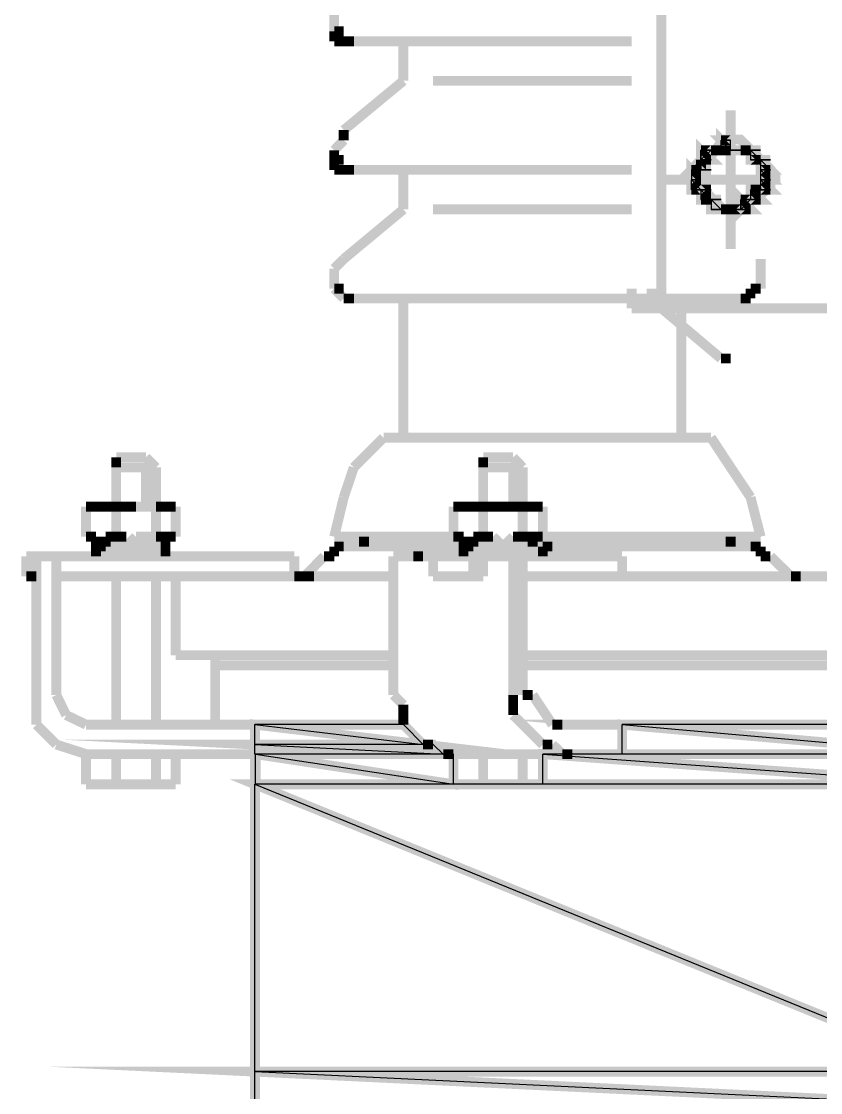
# Model space of a CAD drawing. Extents: x 219 to 1226, y 175 to 465.
# Drawn here: x 334.594 to 338.011, y 229.285 to 233.867 of the extents above; entities that cross this region are included whole.
import ezdxf

# ---------------------------------------------------------------- set-up
doc = ezdxf.new("R2010")
doc.units = 0
doc.header["$MEASUREMENT"] = 0
doc.layers.add('C00-00-00-BLACK', color=7, linetype='Continuous')
doc.layers.add('CC6-C8-CA', color=254, linetype='Continuous')

msp = doc.modelspace()

# ---------------------------------------------------------------- linework, layer by layer
at = {"layer": 'C00-00-00-BLACK', "const_width": 0.0423}
for points in [[(337.3301, 232.6396), (344.5401, 232.6396), (344.5401, 237.9776), (337.3301, 237.9776), (337.3301, 232.6396)], [(337.5851, 233.3586), (337.6261, 233.3156), (337.5851, 233.3156), (337.5851, 233.3586)], [(337.7961, 233.1896), (337.7961, 233.2336), (337.6671, 233.3616), (337.6261, 233.3616), (337.5941, 233.3616), (337.4991, 233.2336), (337.4991, 233.1896), (337.4991, 233.1576), (337.5941, 233.0626), (337.6261, 233.0626), (337.6671, 233.0626), (337.7961, 233.1576), (337.7961, 233.1896)], [(337.7961, 233.1896), (337.7961, 233.2336), (337.6671, 233.3616), (337.6261, 233.3616), (337.5941, 233.3616), (337.4991, 233.2336), (337.4991, 233.1896), (337.4991, 233.1576), (337.5941, 233.0626), (337.6261, 233.0626), (337.6671, 233.0626), (337.7961, 233.1576), (337.7961, 233.1896)], [(337.7961, 233.1896), (337.7961, 233.2336), (337.6671, 233.3616), (337.6261, 233.3616), (337.5941, 233.3616), (337.4991, 233.2336), (337.4991, 233.1896), (337.4991, 233.1576), (337.5941, 233.0626), (337.6261, 233.0626), (337.6671, 233.0626), (337.7961, 233.1576), (337.7961, 233.1896)], [(337.4991, 233.2746), (337.5421, 233.2746), (337.4991, 233.3156), (337.4991, 233.2746)], [(337.6261, 233.3586), (337.5851, 233.3586), (337.6261, 233.3156), (337.6261, 233.3586)], [(337.6261, 233.3586), (337.5851, 233.3586), (337.6261, 233.3586), (337.6261, 233.3586)], [(337.7111, 233.3156), (337.7111, 233.2746), (337.7541, 233.2746), (337.7111, 233.3156)], [(337.7111, 233.2746), (337.7541, 233.2746), (337.7111, 233.3156), (337.7111, 233.2746)], [(337.4991, 233.2746), (337.4991, 233.2316), (337.4581, 233.2316), (337.4991, 233.2746)], [(337.5421, 233.3156), (337.4991, 233.3156), (337.5421, 233.3156), (337.5421, 233.3156)], [(337.4991, 233.3156), (337.5421, 233.3156), (337.5851, 233.3156), (337.4991, 233.3156)], [(337.5421, 233.3156), (337.5851, 233.3156), (337.4991, 233.3156), (337.5421, 233.3156)], [(337.4991, 233.2746), (337.4991, 233.3156), (337.5421, 233.3156), (337.4991, 233.2746)], [(337.5851, 233.3156), (337.5421, 233.3156), (337.5851, 233.3156), (337.5851, 233.3156)], [(337.5421, 233.3156), (337.5421, 233.3156)], [(337.5421, 233.3156), (337.5851, 233.3156), (337.6261, 233.3156), (337.5421, 233.3156)], [(337.5421, 233.3156), (337.5851, 233.3156), (337.5851, 233.3156), (337.5421, 233.3156)], [(337.5421, 233.3156), (337.5851, 233.3156), (337.5851, 233.3156), (337.5421, 233.3156)], [(337.5421, 233.3156), (337.5851, 233.3156), (337.5851, 233.3156), (337.5421, 233.3156)], [(337.6261, 233.3156), (337.5851, 233.3156), (337.6261, 233.3156)], [(337.5851, 233.3156), (337.6261, 233.3156), (337.6691, 233.3156), (337.5851, 233.3156)], [(337.5851, 233.3156), (337.5851, 233.3156)], [(337.5851, 233.3156), (337.6261, 233.3156), (337.6691, 233.3156), (337.5851, 233.3156)], [(337.5851, 233.3156), (337.6261, 233.3156), (337.6261, 233.3156), (337.5851, 233.3156)], [(337.5851, 233.3156), (337.6261, 233.3156), (337.6261, 233.3156), (337.5851, 233.3156)], [(337.5851, 233.3156), (337.5851, 233.3156)], [(337.6261, 233.3156), (337.6691, 233.3156), (337.7111, 233.3156), (337.6261, 233.3156)], [(337.6691, 233.3156), (337.7111, 233.3156), (337.6261, 233.3156), (337.6691, 233.3156)], [(337.6261, 233.3156), (337.6691, 233.3156), (337.7111, 233.3156), (337.6261, 233.3156)], [(337.6691, 233.3156), (337.7111, 233.3156), (337.6261, 233.3156), (337.6691, 233.3156)], [(337.6691, 233.3156), (337.7111, 233.3156), (337.7111, 233.3156), (337.6691, 233.3156)], [(337.6691, 233.3156), (337.7111, 233.3156), (337.7111, 233.3156), (337.6691, 233.3156)], [(337.6691, 233.3156), (337.7111, 233.3156), (337.7541, 233.3156), (337.6691, 233.3156)], [(337.7111, 233.3156), (337.7541, 233.3156), (337.6691, 233.3156), (337.7111, 233.3156)], [(337.7111, 233.3156), (337.6691, 233.3156), (337.7111, 233.3156)], [(337.6691, 233.3156), (337.7111, 233.3156), (337.7541, 233.3156), (337.6691, 233.3156)], [(337.6691, 233.3156), (337.7111, 233.3156), (337.7541, 233.3156), (337.6691, 233.3156)], [(337.7111, 233.3156), (337.7541, 233.3156), (337.6691, 233.3156), (337.7111, 233.3156)], [(337.7541, 233.2746), (337.7541, 233.2316), (337.7961, 233.2316), (337.7541, 233.2746)], [(337.7541, 233.2316), (337.7961, 233.2316), (337.7541, 233.2746), (337.7541, 233.2316)], [(337.4581, 233.2316), (337.4581, 233.1896), (337.4991, 233.1896), (337.4581, 233.2316)], [(337.4581, 233.1896), (337.4991, 233.1896), (337.4581, 233.2316), (337.4581, 233.1896)], [(337.4991, 233.2316), (337.4581, 233.2316), (337.4991, 233.2316)], [(337.4581, 233.2316), (337.4991, 233.2316), (337.5421, 233.2316), (337.4581, 233.2316)], [(337.4581, 233.2316), (337.4581, 233.2316)], [(337.4581, 233.2316), (337.4991, 233.2316), (337.5421, 233.2316), (337.4581, 233.2316)], [(337.4581, 233.2316), (337.4991, 233.2316), (337.4991, 233.2316), (337.4581, 233.2316)], [(337.4581, 233.2316), (337.4991, 233.2316), (337.4991, 233.2316), (337.4581, 233.2316)], [(337.4991, 233.2746), (337.5421, 233.2746), (337.5421, 233.2746), (337.4991, 233.2746)], [(337.4991, 233.2746), (337.5421, 233.2746), (337.5421, 233.2746), (337.4991, 233.2746)], [(337.4991, 233.2746), (337.5421, 233.2746), (337.5421, 233.2746), (337.4991, 233.2746)], [(337.4991, 233.2746), (337.5421, 233.2746), (337.5421, 233.2746), (337.4991, 233.2746)], [(337.4991, 233.2746), (337.5421, 233.2746), (337.5421, 233.2746), (337.4991, 233.2746)], [(337.4991, 233.2746), (337.5421, 233.2746), (337.5421, 233.2746), (337.4991, 233.2746)], [(337.4991, 233.2316), (337.4991, 233.2746), (337.4991, 233.2316)], [(337.7111, 233.2746), (337.7541, 233.2746), (337.7541, 233.2746), (337.7111, 233.2746)], [(337.7111, 233.2746), (337.7541, 233.2746), (337.7541, 233.2746), (337.7111, 233.2746)], [(337.7111, 233.2746), (337.7541, 233.2746), (337.7541, 233.2746), (337.7111, 233.2746)], [(337.7111, 233.2746), (337.7541, 233.2746), (337.7541, 233.2746), (337.7111, 233.2746)], [(337.7111, 233.2746), (337.7541, 233.2746), (337.7961, 233.2746), (337.7111, 233.2746)], [(337.7541, 233.2746), (337.7961, 233.2746), (337.7111, 233.2746), (337.7541, 233.2746)], [(337.7541, 233.2316), (337.7541, 233.1896), (337.7961, 233.1896), (337.7541, 233.2316)], [(337.7541, 233.1896), (337.7961, 233.1896), (337.7541, 233.2316), (337.7541, 233.1896)], [(337.7541, 233.2316), (337.7961, 233.2316), (337.7961, 233.2316), (337.7541, 233.2316)], [(337.7541, 233.2316), (337.7961, 233.2316), (337.7961, 233.2316), (337.7541, 233.2316)], [(337.7541, 233.2316), (337.7961, 233.2316), (337.7961, 233.2316), (337.7541, 233.2316)], [(337.7541, 233.2316), (337.7961, 233.2316), (337.7961, 233.2316), (337.7541, 233.2316)], [(337.4581, 233.1896), (337.4991, 233.1466), (337.4581, 233.1466), (337.4581, 233.1896)], [(337.4581, 233.1896), (337.4991, 233.1896), (337.4991, 233.1896), (337.4581, 233.1896)], [(337.4581, 233.1896), (337.4991, 233.1896), (337.4991, 233.1896), (337.4581, 233.1896)], [(337.4991, 233.1466), (337.4581, 233.1896), (337.4991, 233.1466)], [(337.7541, 233.1896), (337.7541, 233.1466), (337.7961, 233.1466), (337.7541, 233.1896)], [(337.7541, 233.1466), (337.7961, 233.1466), (337.7541, 233.1896), (337.7541, 233.1466)], [(337.7541, 233.1896), (337.7961, 233.1896), (337.7961, 233.1896), (337.7541, 233.1896)], [(337.7541, 233.1896), (337.7961, 233.1896), (337.7961, 233.1896), (337.7541, 233.1896)], [(337.7541, 233.1896), (337.7961, 233.1896), (337.7961, 233.1896), (337.7541, 233.1896)], [(337.7541, 233.1896), (337.7961, 233.1896), (337.7961, 233.1896), (337.7541, 233.1896)], [(337.4991, 233.1466), (337.4581, 233.1466), (337.4991, 233.1466)], [(337.4581, 233.1466), (337.4991, 233.1466), (337.5421, 233.1466), (337.4581, 233.1466)], [(337.4581, 233.1466), (337.4991, 233.1466), (337.5421, 233.1466), (337.4581, 233.1466)], [(337.4991, 233.1466), (337.5421, 233.1466), (337.4581, 233.1466), (337.4991, 233.1466)], [(337.4991, 233.1466), (337.4991, 233.1046), (337.5421, 233.1046), (337.4991, 233.1466)], [(337.4991, 233.1046), (337.5421, 233.1046), (337.4991, 233.1466), (337.4991, 233.1046)], [(337.4991, 233.1466), (337.5421, 233.1466), (337.5421, 233.1466), (337.4991, 233.1466)], [(337.4991, 233.1466), (337.5421, 233.1466), (337.5421, 233.1466), (337.4991, 233.1466)], [(337.7111, 233.1466), (337.7111, 233.1046), (337.7541, 233.1046), (337.7111, 233.1466)], [(337.7111, 233.1046), (337.7541, 233.1046), (337.7111, 233.1466), (337.7111, 233.1046)], [(337.7541, 233.1466), (337.7111, 233.1466), (337.7541, 233.1466), (337.7541, 233.1466)], [(337.7111, 233.1466), (337.7541, 233.1466), (337.7541, 233.1466), (337.7111, 233.1466)], [(337.7111, 233.1466), (337.7541, 233.1466), (337.7541, 233.1466), (337.7111, 233.1466)], [(337.7111, 233.1466), (337.7541, 233.1466), (337.7541, 233.1466), (337.7111, 233.1466)], [(337.7541, 233.1466), (337.7961, 233.1466), (337.7961, 233.1466), (337.7541, 233.1466)], [(337.7541, 233.1466), (337.7961, 233.1466), (337.7961, 233.1466), (337.7541, 233.1466)], [(337.4991, 233.1046), (337.5421, 233.1046), (337.5421, 233.1046), (337.4991, 233.1046)], [(337.4991, 233.1046), (337.5421, 233.1046), (337.5421, 233.1046), (337.4991, 233.1046)], [(337.4991, 233.1046), (337.5421, 233.1046), (337.5851, 233.1046), (337.4991, 233.1046)], [(337.5421, 233.1046), (337.5851, 233.1046), (337.4991, 233.1046), (337.5421, 233.1046)], [(337.5421, 233.1046), (337.4991, 233.1046), (337.5421, 233.1046)], [(337.4991, 233.1046), (337.5421, 233.1046), (337.5851, 233.1046), (337.4991, 233.1046)], [(337.4991, 233.1046), (337.5421, 233.1046), (337.5851, 233.1046), (337.4991, 233.1046)], [(337.5421, 233.1046), (337.5851, 233.1046), (337.4991, 233.1046), (337.5421, 233.1046)], [(337.5421, 233.1046), (337.5421, 233.0626), (337.5851, 233.0626), (337.5421, 233.1046)], [(337.5421, 233.0626), (337.5851, 233.0626), (337.5421, 233.1046), (337.5421, 233.0626)], [(337.6691, 233.0626), (337.7111, 233.0626), (337.6691, 233.1046), (337.6691, 233.0626)], [(337.7111, 233.1046), (337.6691, 233.1046), (337.7111, 233.1046), (337.7111, 233.1046)], [(337.6691, 233.1046), (337.7111, 233.1046), (337.7541, 233.1046), (337.6691, 233.1046)], [(337.7111, 233.1046), (337.7541, 233.1046), (337.6691, 233.1046), (337.7111, 233.1046)], [(337.6691, 233.0626), (337.6691, 233.1046), (337.7111, 233.1046), (337.6691, 233.0626)], [(337.7111, 233.1046), (337.7541, 233.1046), (337.7541, 233.1046), (337.7111, 233.1046)], [(337.7111, 233.1046), (337.7541, 233.1046), (337.7541, 233.1046), (337.7111, 233.1046)], [(337.7111, 233.1046), (337.7541, 233.1046), (337.7541, 233.1046), (337.7111, 233.1046)], [(337.5421, 233.0626), (337.5851, 233.0626), (337.6261, 233.0626), (337.5421, 233.0626)], [(337.5851, 233.0626), (337.6261, 233.0626), (337.5421, 233.0626), (337.5851, 233.0626)], [(337.5421, 233.0626), (337.5851, 233.0626), (337.6261, 233.0626), (337.5421, 233.0626)], [(337.5851, 233.0626), (337.6261, 233.0626), (337.5421, 233.0626), (337.5851, 233.0626)], [(337.5851, 233.0626), (337.6261, 233.0626), (337.6261, 233.0626), (337.5851, 233.0626)], [(337.5851, 233.0626), (337.6261, 233.0626), (337.6261, 233.0626), (337.5851, 233.0626)], [(337.5851, 233.0626), (337.6261, 233.0626), (337.6691, 233.0626), (337.5851, 233.0626)], [(337.6261, 233.0626), (337.6691, 233.0626), (337.5851, 233.0626), (337.6261, 233.0626)], [(337.6261, 233.0626), (337.5851, 233.0626), (337.6261, 233.0626)], [(337.5851, 233.0626), (337.6261, 233.0626), (337.6691, 233.0626), (337.5851, 233.0626)], [(337.6261, 233.0626), (337.6691, 233.0626), (337.5851, 233.0626), (337.6261, 233.0626)], [(337.6261, 233.0626), (337.5851, 233.0626), (337.6261, 233.0626)], [(337.5851, 233.0626), (337.6261, 233.0626), (337.6691, 233.0626), (337.5851, 233.0626)], [(337.6691, 233.0626), (337.6261, 233.0626), (337.6691, 233.0626), (337.6691, 233.0626)], [(337.6261, 233.0626), (337.6691, 233.0626), (337.7111, 233.0626), (337.6261, 233.0626)], [(337.6691, 233.0626), (337.7111, 233.0626), (337.6261, 233.0626), (337.6691, 233.0626)], [(337.6261, 233.0626), (337.6261, 233.0626)], [(337.6261, 233.0626), (337.6691, 233.0626), (337.7111, 233.0626), (337.6261, 233.0626)], [(337.6691, 233.0626), (337.7111, 233.0626), (337.7111, 233.0626), (337.6691, 233.0626)], [(337.6691, 233.0626), (337.7111, 233.0626), (337.7111, 233.0626), (337.6691, 233.0626)], [(337.6691, 233.0626), (337.6691, 233.0626)]]:
    msp.add_lwpolyline(points, close=True, dxfattribs=at)
for points in [[(335.9311, 233.8246), (335.9311, 233.9086)], [(335.9311, 233.7816), (335.9311, 233.8246)], [(335.9311, 233.8246), (335.9721, 233.8246)], [(335.9721, 233.7816), (335.9311, 233.7816)], [(336.0151, 233.7816), (335.9721, 233.7816)], [(337.2031, 233.7816), (336.0151, 233.7816)], [(336.2271, 233.6126), (336.2271, 233.7816)], [(335.9721, 233.4016), (336.2271, 233.6126)], [(337.2031, 233.6126), (336.3541, 233.6126)], [(337.6261, 233.4856), (337.6261, 232.8926)], [(335.9721, 233.3586), (335.9721, 233.4016)], [(335.9311, 233.3156), (335.9721, 233.3586)], [(335.9311, 233.2746), (335.9311, 233.3156)], [(335.9311, 233.2316), (335.9311, 233.2746)], [(335.9311, 233.2746), (335.9721, 233.2746)], [(335.9311, 233.2746), (335.9721, 233.2746)], [(335.9311, 233.2746), (335.9721, 233.2746)], [(335.9721, 233.2316), (335.9311, 233.2316)], [(336.0151, 233.2316), (335.9721, 233.2316)], [(337.2031, 233.2316), (336.0151, 233.2316)], [(336.2271, 233.0626), (336.2271, 233.2316)], [(337.3301, 233.1896), (337.8381, 233.1896)], [(335.9721, 232.8506), (336.2271, 233.0626)], [(337.2031, 233.0626), (336.3541, 233.0626)], [(335.9311, 232.8086), (335.9721, 232.8506)], [(337.7541, 232.8506), (337.7541, 232.7236)], [(335.9311, 232.7236), (335.9311, 232.8086)], [(335.9721, 232.6816), (335.9311, 232.7236)], [(335.9311, 232.7236), (335.9721, 232.7236)], [(335.9311, 232.7236), (335.9721, 232.7236)], [(337.2031, 232.7236), (337.2031, 232.6396)], [(337.2881, 232.6396), (337.2881, 232.7236)], [(337.7541, 232.7236), (337.7111, 232.7236)], [(337.7111, 232.7236), (337.7541, 232.7236)], [(337.7111, 232.7236), (337.7111, 232.6816)], [(336.0151, 232.6816), (335.9721, 232.6816)], [(337.6691, 232.6816), (336.0151, 232.6816)], [(336.2271, 232.0866), (336.2271, 232.6816)], [(341.2751, 232.6396), (337.2031, 232.6396)], [(337.2881, 232.6396), (337.2031, 232.6396)], [(341.4021, 232.6396), (337.2881, 232.6396)], [(337.3301, 232.6396), (337.5851, 232.4246)], [(337.4151, 232.0866), (337.4151, 232.6816)], [(337.7111, 232.6816), (337.6691, 232.6816)], [(337.5851, 232.4246), (337.6261, 232.4246)], [(337.5851, 232.4246), (337.6261, 232.4246)], [(336.0151, 231.9586), (336.1421, 232.0866)], [(336.1421, 232.0866), (337.5421, 232.0866)], [(337.5421, 232.0866), (337.6261, 231.9586)], [(334.9991, 232.0016), (334.9991, 231.9586)], [(334.9991, 232.0016), (335.1261, 232.0016)], [(335.1261, 232.0016), (335.1691, 231.9586)], [(336.6961, 232.0016), (336.5681, 232.0016)], [(336.5681, 232.0016), (336.5681, 231.9586)], [(336.6961, 232.0016), (336.7371, 231.9586)], [(334.9991, 231.7906), (334.9991, 231.9586)], [(334.9991, 231.9586), (334.9991, 231.7906)], [(334.9991, 231.9586), (335.1691, 231.9586)], [(335.1261, 231.9586), (335.1261, 231.7906)], [(335.1691, 231.9586), (335.1691, 231.7906)], [(335.9721, 231.8316), (336.0151, 231.9586)], [(336.5681, 231.7906), (336.5681, 231.9586)], [(336.5681, 231.9586), (336.5681, 231.7906)], [(336.7371, 231.9586), (336.5681, 231.9586)], [(336.6961, 231.9586), (336.6961, 231.7906)], [(336.7371, 231.9586), (336.7371, 231.7906)], [(337.6261, 231.9586), (337.7111, 231.8316)], [(335.9311, 231.6626), (335.9721, 231.8316)], [(337.7111, 231.8316), (337.7541, 231.6626)], [(334.9131, 231.7906), (334.8701, 231.7906)], [(334.8701, 231.6626), (334.8701, 231.7906)], [(334.9541, 231.7906), (334.9131, 231.7906)], [(334.9131, 231.7906), (334.9541, 231.7906)], [(335.2101, 231.7906), (334.9131, 231.7906)], [(334.9991, 231.7906), (334.9541, 231.7906)], [(334.9541, 231.7906), (334.9991, 231.7906)], [(334.9991, 231.6626), (334.9991, 231.7906)], [(335.0421, 231.7906), (334.9991, 231.7906)], [(334.9991, 231.7906), (335.0421, 231.7906)], [(335.0831, 231.7906), (335.0421, 231.7906)], [(335.1691, 231.7906), (335.0831, 231.7906)], [(335.1691, 231.7906), (335.1691, 231.6626)], [(335.2101, 231.7906), (335.1691, 231.7906)], [(335.1691, 231.7906), (335.2101, 231.7906)], [(335.2531, 231.7906), (335.2101, 231.7906)], [(335.2531, 231.7906), (335.2531, 231.6626)], [(336.4841, 231.7906), (336.4411, 231.7906)], [(336.4411, 231.6626), (336.4411, 231.7906)], [(336.5261, 231.7906), (336.4841, 231.7906)], [(336.4841, 231.7906), (336.5261, 231.7906)], [(336.5681, 231.7906), (336.5261, 231.7906)], [(336.5261, 231.7906), (336.5681, 231.7906)], [(336.7801, 231.7906), (336.5261, 231.7906)], [(336.6101, 231.7906), (336.5681, 231.7906)], [(336.5681, 231.7906), (336.5681, 231.6626)], [(336.6531, 231.7906), (336.6101, 231.7906)], [(336.6961, 231.7906), (336.6531, 231.7906)], [(336.7371, 231.7906), (336.6961, 231.7906)], [(336.7371, 231.7906), (336.7371, 231.6626)], [(336.7801, 231.7906), (336.7371, 231.7906)], [(336.7371, 231.7906), (336.7801, 231.7906)], [(336.8231, 231.7906), (336.7801, 231.7906)], [(336.8231, 231.7906), (336.8231, 231.6626)], [(334.8701, 231.6626), (334.9131, 231.6626)], [(334.9131, 231.6626), (334.9131, 231.6206)], [(334.9541, 231.6206), (334.9541, 231.6626)], [(334.9541, 231.6626), (334.9991, 231.6626)], [(334.9991, 231.6626), (335.0421, 231.6626)], [(334.9991, 231.6626), (335.0421, 231.6206)], [(335.0421, 231.6206), (335.0831, 231.6626)], [(335.0831, 231.6626), (335.1691, 231.6626)], [(335.1691, 231.6626), (335.2101, 231.6626)], [(335.1691, 231.6626), (335.2101, 231.6206)], [(335.2101, 231.6206), (335.2101, 231.6626)], [(335.2101, 231.6626), (335.2531, 231.6626)], [(335.9311, 231.6626), (336.4411, 231.6626)], [(336.0581, 231.6626), (336.0581, 231.6206)], [(336.4411, 231.6626), (336.4841, 231.6626)], [(336.4841, 231.6626), (336.4841, 231.6206)], [(336.5261, 231.6206), (336.5261, 231.6626)], [(336.5261, 231.6626), (336.5681, 231.6626)], [(336.5681, 231.6626), (336.6101, 231.6626)], [(336.6101, 231.6626), (336.6531, 231.6206)], [(336.6531, 231.6206), (336.6961, 231.6626)], [(336.6961, 231.6626), (336.7371, 231.6626)], [(336.7371, 231.6626), (336.7801, 231.6626)], [(336.7371, 231.6626), (336.7801, 231.6206)], [(336.7801, 231.6206), (336.7801, 231.6626)], [(336.7801, 231.6626), (336.8231, 231.6626)], [(337.7541, 231.6626), (336.8231, 231.6626)], [(337.6261, 231.6626), (337.6261, 231.6206)], [(334.9131, 231.6206), (334.9541, 231.6206)], [(334.9131, 231.5786), (334.9131, 231.6206)], [(334.9131, 231.6206), (335.2101, 231.6206)], [(335.2101, 231.6206), (335.2101, 231.5786)], [(335.9311, 231.5786), (335.9311, 231.6206)], [(335.9311, 231.6206), (335.9721, 231.6206)], [(335.9721, 231.6206), (336.4841, 231.6206)], [(336.4841, 231.6206), (336.5261, 231.6206)], [(336.8231, 231.6206), (336.4841, 231.6206)], [(336.4841, 231.6206), (336.4841, 231.5786)], [(336.8231, 231.6206), (336.8641, 231.6206)], [(336.8231, 231.6206), (336.8231, 231.5786)], [(336.8231, 231.6206), (337.7111, 231.6206)], [(337.7541, 231.6206), (337.7111, 231.6206)], [(337.7541, 231.5786), (337.7541, 231.6206)], [(334.6151, 231.5786), (335.7611, 231.5786)], [(334.6151, 231.4926), (334.6151, 231.5786)], [(334.6581, 231.5786), (334.6581, 230.9856)], [(334.6581, 231.5786), (334.7431, 231.5786)], [(334.7431, 231.5786), (334.7431, 230.9856)], [(335.7611, 231.4926), (335.7611, 231.5786)], [(335.8041, 231.4926), (335.8881, 231.5786)], [(335.8881, 231.5786), (335.9311, 231.5786)], [(336.1841, 231.5786), (336.1841, 230.9856)], [(336.1841, 231.5786), (336.3541, 231.5786)], [(336.2691, 231.5786), (337.1621, 231.5786)], [(336.2691, 231.5786), (336.3111, 231.5786)], [(336.3541, 231.5786), (336.3541, 231.4926)], [(336.5261, 231.5786), (336.5261, 231.4926)], [(336.5681, 231.5786), (336.7371, 231.5786)], [(336.5681, 231.5786), (336.5681, 231.4926)], [(336.6961, 231.5786), (336.6961, 230.9856)], [(336.7371, 231.5786), (336.7371, 230.9856)], [(337.1621, 231.5786), (337.1621, 231.4926)], [(337.7961, 231.5786), (337.7541, 231.5786)], [(337.8841, 231.4926), (337.7961, 231.5786)], [(334.6581, 231.4926), (334.6151, 231.4926)], [(336.1841, 231.4926), (334.7431, 231.4926)], [(334.9991, 231.4926), (334.9991, 230.8586)], [(335.1691, 231.4926), (335.1691, 230.8586)], [(335.2531, 231.4926), (335.2531, 231.1556)], [(335.8041, 231.4926), (335.7611, 231.4926)], [(335.8041, 231.4926), (335.8451, 231.4926)], [(336.3541, 231.4926), (336.5681, 231.4926)], [(338.6031, 231.4926), (336.7371, 231.4926)], [(337.8841, 231.4926), (337.9251, 231.4926)], [(337.8841, 231.4926), (337.9251, 231.4926)], [(335.2531, 231.1556), (336.1841, 231.1556)], [(335.4221, 231.1556), (335.4221, 230.8586)], [(336.7371, 231.1556), (338.6031, 231.1556)], [(335.4221, 231.1126), (336.1841, 231.1126)], [(336.7371, 231.1126), (338.6031, 231.1126)], [(334.6581, 230.9856), (334.6581, 230.8586)], [(334.7431, 230.9856), (334.7851, 230.8996)], [(336.1841, 230.9856), (336.2271, 230.9436)], [(336.2271, 230.9436), (336.2271, 230.8996)], [(336.6961, 230.9856), (336.6961, 230.9436)], [(336.6961, 230.9436), (336.6961, 230.8996)], [(336.7371, 230.9856), (336.7801, 230.9856)], [(336.7371, 230.9856), (336.7801, 230.9856)], [(336.7801, 230.9856), (336.8641, 230.8586)], [(334.7851, 230.8996), (334.8701, 230.8586)], [(336.2271, 230.8996), (336.2271, 230.8586)], [(336.6961, 230.8996), (336.7371, 230.8586)], [(334.6581, 230.8586), (334.7431, 230.7736)], [(334.8701, 230.8586), (335.5921, 230.8586)], [(335.4221, 230.8586), (336.2271, 230.8586)], [(335.5921, 230.7326), (335.5921, 230.8586)], [(336.2271, 230.8586), (336.3111, 230.7736)], [(336.7371, 230.8586), (336.8231, 230.7736)], [(336.8641, 230.8586), (336.9071, 230.8586)], [(336.8641, 230.8586), (336.9071, 230.8586)], [(336.8641, 230.8586), (338.6031, 230.8586)], [(336.9071, 230.8586), (337.1621, 230.8586)], [(337.1621, 230.8586), (337.1621, 230.7326)], [(334.7431, 230.7736), (334.8701, 230.7326)], [(336.3111, 230.7736), (336.3541, 230.7736)], [(336.3541, 230.7736), (336.3971, 230.7326)], [(336.8231, 230.7736), (336.8641, 230.7736)], [(336.8641, 230.7736), (336.9071, 230.7326)], [(334.8701, 230.7326), (334.8701, 230.6036)], [(334.8701, 230.7326), (335.5921, 230.7326)], [(334.9991, 230.6036), (334.9991, 230.7326)], [(335.1691, 230.7326), (335.1691, 230.6036)], [(335.2531, 230.6036), (335.2531, 230.7326)], [(335.5921, 230.7326), (335.5921, 229.0786)], [(336.3971, 230.7326), (336.4411, 230.7326)], [(336.4411, 230.7326), (337.1621, 230.7326)], [(336.4411, 230.7326), (336.4411, 230.6036)], [(336.5681, 230.7326), (336.5681, 230.6036)], [(336.7371, 230.7326), (336.7371, 230.6036)], [(336.8231, 230.6036), (336.8231, 230.7326)], [(336.9071, 230.7326), (336.9491, 230.7326)], [(334.8701, 230.6036), (334.9991, 230.6036)], [(334.9131, 230.6036), (335.2101, 230.6036)], [(334.9991, 230.6036), (335.1691, 230.6036)], [(335.1691, 230.6036), (335.2531, 230.6036)], [(336.4411, 230.6036), (336.5681, 230.6036)], [(336.5261, 230.6036), (336.7801, 230.6036)], [(336.5681, 230.6036), (336.7371, 230.6036)], [(336.7371, 230.6036), (336.8231, 230.6036)]]:
    msp.add_lwpolyline(points, dxfattribs=at)
at = {"layer": 'C00-00-00-BLACK'}
for points in [[(337.6261, 233.3586), (337.5851, 233.3586), (337.6261, 233.3586), (337.6261, 233.3586)], [(337.6261, 233.3586), (337.5851, 233.3586), (337.6261, 233.3156), (337.6261, 233.3586)], [(337.5851, 233.3586), (337.6261, 233.3156), (337.5851, 233.3156), (337.5851, 233.3586)], [(337.5421, 233.3156), (337.4991, 233.3156), (337.5421, 233.3156), (337.5421, 233.3156)], [(337.4991, 233.3156), (337.5421, 233.3156), (337.5851, 233.3156), (337.4991, 233.3156)], [(337.5421, 233.3156), (337.5851, 233.3156), (337.4991, 233.3156), (337.5421, 233.3156)], [(337.4991, 233.2746), (337.5421, 233.2746), (337.4991, 233.3156), (337.4991, 233.2746)], [(337.4991, 233.2746), (337.4991, 233.3156), (337.5421, 233.3156), (337.4991, 233.2746)], [(337.5851, 233.3156), (337.5421, 233.3156), (337.5851, 233.3156), (337.5851, 233.3156)], [(337.5421, 233.3156), (337.5851, 233.3156), (337.6261, 233.3156), (337.5421, 233.3156)], [(337.5421, 233.3156), (337.5851, 233.3156), (337.5851, 233.3156), (337.5421, 233.3156)], [(337.5421, 233.3156), (337.5851, 233.3156), (337.5851, 233.3156), (337.5421, 233.3156)], [(337.5421, 233.3156), (337.5851, 233.3156), (337.5851, 233.3156), (337.5421, 233.3156)], [(337.6261, 233.3156), (337.5851, 233.3156), (337.6261, 233.3156)], [(337.5851, 233.3156), (337.6261, 233.3156), (337.6691, 233.3156), (337.5851, 233.3156)], [(337.5851, 233.3156), (337.6261, 233.3156), (337.6691, 233.3156), (337.5851, 233.3156)], [(337.5851, 233.3156), (337.6261, 233.3156), (337.6261, 233.3156), (337.5851, 233.3156)], [(337.5851, 233.3156), (337.6261, 233.3156), (337.6261, 233.3156), (337.5851, 233.3156)], [(337.6261, 233.3156), (337.6691, 233.3156), (337.7111, 233.3156), (337.6261, 233.3156)], [(337.6691, 233.3156), (337.7111, 233.3156), (337.6261, 233.3156), (337.6691, 233.3156)], [(337.6261, 233.3156), (337.6691, 233.3156), (337.7111, 233.3156), (337.6261, 233.3156)], [(337.6691, 233.3156), (337.7111, 233.3156), (337.6261, 233.3156), (337.6691, 233.3156)], [(337.6691, 233.3156), (337.7111, 233.3156), (337.7111, 233.3156), (337.6691, 233.3156)], [(337.6691, 233.3156), (337.7111, 233.3156), (337.7111, 233.3156), (337.6691, 233.3156)], [(337.6691, 233.3156), (337.7111, 233.3156), (337.7541, 233.3156), (337.6691, 233.3156)], [(337.7111, 233.3156), (337.7541, 233.3156), (337.6691, 233.3156), (337.7111, 233.3156)], [(337.7111, 233.3156), (337.6691, 233.3156), (337.7111, 233.3156)], [(337.6691, 233.3156), (337.7111, 233.3156), (337.7541, 233.3156), (337.6691, 233.3156)], [(337.6691, 233.3156), (337.7111, 233.3156), (337.7541, 233.3156), (337.6691, 233.3156)], [(337.7111, 233.3156), (337.7541, 233.3156), (337.6691, 233.3156), (337.7111, 233.3156)], [(337.7111, 233.3156), (337.7111, 233.2746), (337.7541, 233.2746), (337.7111, 233.3156)], [(337.7111, 233.2746), (337.7541, 233.2746), (337.7111, 233.3156), (337.7111, 233.2746)], [(337.4991, 233.2746), (337.4991, 233.2316), (337.4581, 233.2316), (337.4991, 233.2746)], [(337.4991, 233.2746), (337.5421, 233.2746), (337.5421, 233.2746), (337.4991, 233.2746)], [(337.4991, 233.2746), (337.5421, 233.2746), (337.5421, 233.2746), (337.4991, 233.2746)], [(337.4991, 233.2746), (337.5421, 233.2746), (337.5421, 233.2746), (337.4991, 233.2746)], [(337.4991, 233.2746), (337.5421, 233.2746), (337.5421, 233.2746), (337.4991, 233.2746)], [(337.4991, 233.2746), (337.5421, 233.2746), (337.5421, 233.2746), (337.4991, 233.2746)], [(337.4991, 233.2746), (337.5421, 233.2746), (337.5421, 233.2746), (337.4991, 233.2746)], [(337.4991, 233.2316), (337.4991, 233.2746), (337.4991, 233.2316)], [(337.7111, 233.2746), (337.7541, 233.2746), (337.7541, 233.2746), (337.7111, 233.2746)], [(337.7111, 233.2746), (337.7541, 233.2746), (337.7541, 233.2746), (337.7111, 233.2746)], [(337.7111, 233.2746), (337.7541, 233.2746), (337.7541, 233.2746), (337.7111, 233.2746)], [(337.7111, 233.2746), (337.7541, 233.2746), (337.7541, 233.2746), (337.7111, 233.2746)], [(337.7111, 233.2746), (337.7541, 233.2746), (337.7961, 233.2746), (337.7111, 233.2746)], [(337.7541, 233.2746), (337.7961, 233.2746), (337.7111, 233.2746), (337.7541, 233.2746)], [(337.7541, 233.2746), (337.7541, 233.2316), (337.7961, 233.2316), (337.7541, 233.2746)], [(337.7541, 233.2316), (337.7961, 233.2316), (337.7541, 233.2746), (337.7541, 233.2316)], [(337.4991, 233.2316), (337.4581, 233.2316), (337.4991, 233.2316)], [(337.4581, 233.2316), (337.4991, 233.2316), (337.5421, 233.2316), (337.4581, 233.2316)], [(337.4581, 233.2316), (337.4991, 233.2316), (337.5421, 233.2316), (337.4581, 233.2316)], [(337.4581, 233.2316), (337.4991, 233.2316), (337.4991, 233.2316), (337.4581, 233.2316)], [(337.4581, 233.2316), (337.4991, 233.2316), (337.4991, 233.2316), (337.4581, 233.2316)], [(337.4581, 233.2316), (337.4581, 233.1896), (337.4991, 233.1896), (337.4581, 233.2316)], [(337.4581, 233.1896), (337.4991, 233.1896), (337.4581, 233.2316), (337.4581, 233.1896)], [(337.7541, 233.2316), (337.7961, 233.2316), (337.7961, 233.2316), (337.7541, 233.2316)], [(337.7541, 233.2316), (337.7961, 233.2316), (337.7961, 233.2316), (337.7541, 233.2316)], [(337.7541, 233.2316), (337.7961, 233.2316), (337.7961, 233.2316), (337.7541, 233.2316)], [(337.7541, 233.2316), (337.7961, 233.2316), (337.7961, 233.2316), (337.7541, 233.2316)], [(337.7541, 233.2316), (337.7541, 233.1896), (337.7961, 233.1896), (337.7541, 233.2316)], [(337.7541, 233.1896), (337.7961, 233.1896), (337.7541, 233.2316), (337.7541, 233.1896)], [(337.4581, 233.1896), (337.4991, 233.1896), (337.4991, 233.1896), (337.4581, 233.1896)], [(337.4581, 233.1896), (337.4991, 233.1896), (337.4991, 233.1896), (337.4581, 233.1896)], [(337.4991, 233.1466), (337.4581, 233.1896), (337.4991, 233.1466)], [(337.4581, 233.1896), (337.4991, 233.1466), (337.4581, 233.1466), (337.4581, 233.1896)], [(337.7541, 233.1896), (337.7961, 233.1896), (337.7961, 233.1896), (337.7541, 233.1896)], [(337.7541, 233.1896), (337.7961, 233.1896), (337.7961, 233.1896), (337.7541, 233.1896)], [(337.7541, 233.1896), (337.7961, 233.1896), (337.7961, 233.1896), (337.7541, 233.1896)], [(337.7541, 233.1896), (337.7961, 233.1896), (337.7961, 233.1896), (337.7541, 233.1896)], [(337.7541, 233.1896), (337.7541, 233.1466), (337.7961, 233.1466), (337.7541, 233.1896)], [(337.7541, 233.1466), (337.7961, 233.1466), (337.7541, 233.1896), (337.7541, 233.1466)], [(337.4991, 233.1466), (337.4581, 233.1466), (337.4991, 233.1466)], [(337.4581, 233.1466), (337.4991, 233.1466), (337.5421, 233.1466), (337.4581, 233.1466)], [(337.4581, 233.1466), (337.4991, 233.1466), (337.5421, 233.1466), (337.4581, 233.1466)], [(337.4991, 233.1466), (337.5421, 233.1466), (337.4581, 233.1466), (337.4991, 233.1466)], [(337.4991, 233.1466), (337.5421, 233.1466), (337.5421, 233.1466), (337.4991, 233.1466)], [(337.4991, 233.1466), (337.5421, 233.1466), (337.5421, 233.1466), (337.4991, 233.1466)], [(337.4991, 233.1466), (337.4991, 233.1046), (337.5421, 233.1046), (337.4991, 233.1466)], [(337.4991, 233.1046), (337.5421, 233.1046), (337.4991, 233.1466), (337.4991, 233.1046)], [(337.7541, 233.1466), (337.7111, 233.1466), (337.7541, 233.1466), (337.7541, 233.1466)], [(337.7111, 233.1466), (337.7541, 233.1466), (337.7541, 233.1466), (337.7111, 233.1466)], [(337.7111, 233.1466), (337.7541, 233.1466), (337.7541, 233.1466), (337.7111, 233.1466)], [(337.7111, 233.1466), (337.7541, 233.1466), (337.7541, 233.1466), (337.7111, 233.1466)], [(337.7111, 233.1466), (337.7111, 233.1046), (337.7541, 233.1046), (337.7111, 233.1466)], [(337.7111, 233.1046), (337.7541, 233.1046), (337.7111, 233.1466), (337.7111, 233.1046)], [(337.7541, 233.1466), (337.7961, 233.1466), (337.7961, 233.1466), (337.7541, 233.1466)], [(337.7541, 233.1466), (337.7961, 233.1466), (337.7961, 233.1466), (337.7541, 233.1466)], [(337.4991, 233.1046), (337.5421, 233.1046), (337.5421, 233.1046), (337.4991, 233.1046)], [(337.4991, 233.1046), (337.5421, 233.1046), (337.5421, 233.1046), (337.4991, 233.1046)], [(337.4991, 233.1046), (337.5421, 233.1046), (337.5851, 233.1046), (337.4991, 233.1046)], [(337.5421, 233.1046), (337.5851, 233.1046), (337.4991, 233.1046), (337.5421, 233.1046)], [(337.5421, 233.1046), (337.4991, 233.1046), (337.5421, 233.1046)], [(337.4991, 233.1046), (337.5421, 233.1046), (337.5851, 233.1046), (337.4991, 233.1046)], [(337.4991, 233.1046), (337.5421, 233.1046), (337.5851, 233.1046), (337.4991, 233.1046)], [(337.5421, 233.1046), (337.5851, 233.1046), (337.4991, 233.1046), (337.5421, 233.1046)], [(337.5421, 233.1046), (337.5421, 233.0626), (337.5851, 233.0626), (337.5421, 233.1046)], [(337.5421, 233.0626), (337.5851, 233.0626), (337.5421, 233.1046), (337.5421, 233.0626)], [(337.7111, 233.1046), (337.6691, 233.1046), (337.7111, 233.1046), (337.7111, 233.1046)], [(337.6691, 233.1046), (337.7111, 233.1046), (337.7541, 233.1046), (337.6691, 233.1046)], [(337.7111, 233.1046), (337.7541, 233.1046), (337.6691, 233.1046), (337.7111, 233.1046)], [(337.6691, 233.0626), (337.7111, 233.0626), (337.6691, 233.1046), (337.6691, 233.0626)], [(337.6691, 233.0626), (337.6691, 233.1046), (337.7111, 233.1046), (337.6691, 233.0626)], [(337.7111, 233.1046), (337.7541, 233.1046), (337.7541, 233.1046), (337.7111, 233.1046)], [(337.7111, 233.1046), (337.7541, 233.1046), (337.7541, 233.1046), (337.7111, 233.1046)], [(337.7111, 233.1046), (337.7541, 233.1046), (337.7541, 233.1046), (337.7111, 233.1046)], [(337.5421, 233.0626), (337.5851, 233.0626), (337.6261, 233.0626), (337.5421, 233.0626)], [(337.5851, 233.0626), (337.6261, 233.0626), (337.5421, 233.0626), (337.5851, 233.0626)], [(337.5421, 233.0626), (337.5851, 233.0626), (337.6261, 233.0626), (337.5421, 233.0626)], [(337.5851, 233.0626), (337.6261, 233.0626), (337.5421, 233.0626), (337.5851, 233.0626)], [(337.5851, 233.0626), (337.6261, 233.0626), (337.6261, 233.0626), (337.5851, 233.0626)], [(337.5851, 233.0626), (337.6261, 233.0626), (337.6261, 233.0626), (337.5851, 233.0626)], [(337.5851, 233.0626), (337.6261, 233.0626), (337.6691, 233.0626), (337.5851, 233.0626)], [(337.6261, 233.0626), (337.6691, 233.0626), (337.5851, 233.0626), (337.6261, 233.0626)], [(337.6261, 233.0626), (337.5851, 233.0626), (337.6261, 233.0626)], [(337.5851, 233.0626), (337.6261, 233.0626), (337.6691, 233.0626), (337.5851, 233.0626)], [(337.6261, 233.0626), (337.6691, 233.0626), (337.5851, 233.0626), (337.6261, 233.0626)], [(337.6261, 233.0626), (337.5851, 233.0626), (337.6261, 233.0626)], [(337.5851, 233.0626), (337.6261, 233.0626), (337.6691, 233.0626), (337.5851, 233.0626)], [(337.6691, 233.0626), (337.6261, 233.0626), (337.6691, 233.0626), (337.6691, 233.0626)], [(337.6261, 233.0626), (337.6691, 233.0626), (337.7111, 233.0626), (337.6261, 233.0626)], [(337.6691, 233.0626), (337.7111, 233.0626), (337.6261, 233.0626), (337.6691, 233.0626)], [(337.6261, 233.0626), (337.6691, 233.0626), (337.7111, 233.0626), (337.6261, 233.0626)], [(337.6691, 233.0626), (337.7111, 233.0626), (337.7111, 233.0626), (337.6691, 233.0626)], [(337.6691, 233.0626), (337.7111, 233.0626), (337.7111, 233.0626), (337.6691, 233.0626)]]:
    msp.add_lwpolyline(points, close=True, dxfattribs=at)
at = {"layer": 'CC6-C8-CA', "const_width": 0.0423}
for points in [[(336.2271, 230.8586), (335.5921, 230.8586), (336.3111, 230.7736), (336.2271, 230.8586)], [(335.5921, 230.8586), (336.3111, 230.7736), (335.5921, 230.7736), (335.5921, 230.8586)], [(338.6031, 230.8586), (337.1621, 230.8586), (338.6031, 230.7326), (338.6031, 230.8586)], [(337.1621, 230.8586), (338.6031, 230.7326), (337.1621, 230.7326), (337.1621, 230.8586)], [(336.3541, 230.7736), (335.5921, 230.7736), (336.3971, 230.7326), (336.3541, 230.7736)], [(335.5921, 230.7736), (336.3971, 230.7326), (335.5921, 230.7326), (335.5921, 230.7736)], [(336.4411, 230.7326), (335.5951, 230.7326), (336.4411, 230.6036), (336.4411, 230.7326)], [(335.5951, 230.7326), (336.4411, 230.6036), (335.5951, 230.6036), (335.5951, 230.7326)], [(338.6031, 230.7326), (336.8231, 230.7326), (338.6031, 230.6036), (338.6031, 230.7326)], [(336.8231, 230.7326), (338.6031, 230.6036), (336.8231, 230.6036), (336.8231, 230.7326)], [(338.6031, 230.6036), (335.5921, 230.6036), (338.6031, 229.3746), (338.6031, 230.6036)], [(335.5921, 230.6036), (338.6031, 229.3746), (335.5921, 229.3746), (335.5921, 230.6036)], [(341.7831, 229.3746), (335.5921, 229.3746), (341.7831, 229.0786), (341.7831, 229.3746)], [(335.5921, 229.3746), (341.7831, 229.0786), (335.5921, 229.0786), (335.5921, 229.3746)]]:
    msp.add_lwpolyline(points, close=True, dxfattribs=at)
at = {"layer": 'CC6-C8-CA'}
for points in [[(336.2271, 230.8586), (335.5921, 230.8586), (336.3111, 230.7736), (336.2271, 230.8586)], [(335.5921, 230.8586), (336.3111, 230.7736), (335.5921, 230.7736), (335.5921, 230.8586)], [(338.6031, 230.8586), (337.1621, 230.8586), (338.6031, 230.7326), (338.6031, 230.8586)], [(337.1621, 230.8586), (338.6031, 230.7326), (337.1621, 230.7326), (337.1621, 230.8586)], [(336.3541, 230.7736), (335.5921, 230.7736), (336.3971, 230.7326), (336.3541, 230.7736)], [(335.5921, 230.7736), (336.3971, 230.7326), (335.5921, 230.7326), (335.5921, 230.7736)], [(336.4411, 230.7326), (335.5951, 230.7326), (336.4411, 230.6036), (336.4411, 230.7326)], [(335.5951, 230.7326), (336.4411, 230.6036), (335.5951, 230.6036), (335.5951, 230.7326)], [(338.6031, 230.7326), (336.8231, 230.7326), (338.6031, 230.6036), (338.6031, 230.7326)], [(336.8231, 230.7326), (338.6031, 230.6036), (336.8231, 230.6036), (336.8231, 230.7326)], [(338.6031, 230.6036), (335.5921, 230.6036), (338.6031, 229.3746), (338.6031, 230.6036)], [(335.5921, 230.6036), (338.6031, 229.3746), (335.5921, 229.3746), (335.5921, 230.6036)], [(341.7831, 229.3746), (335.5921, 229.3746), (341.7831, 229.0786), (341.7831, 229.3746)], [(335.5921, 229.3746), (341.7831, 229.0786), (335.5921, 229.0786), (335.5921, 229.3746)]]:
    msp.add_lwpolyline(points, close=True, dxfattribs=at)

doc.saveas('drawing.dxf')
